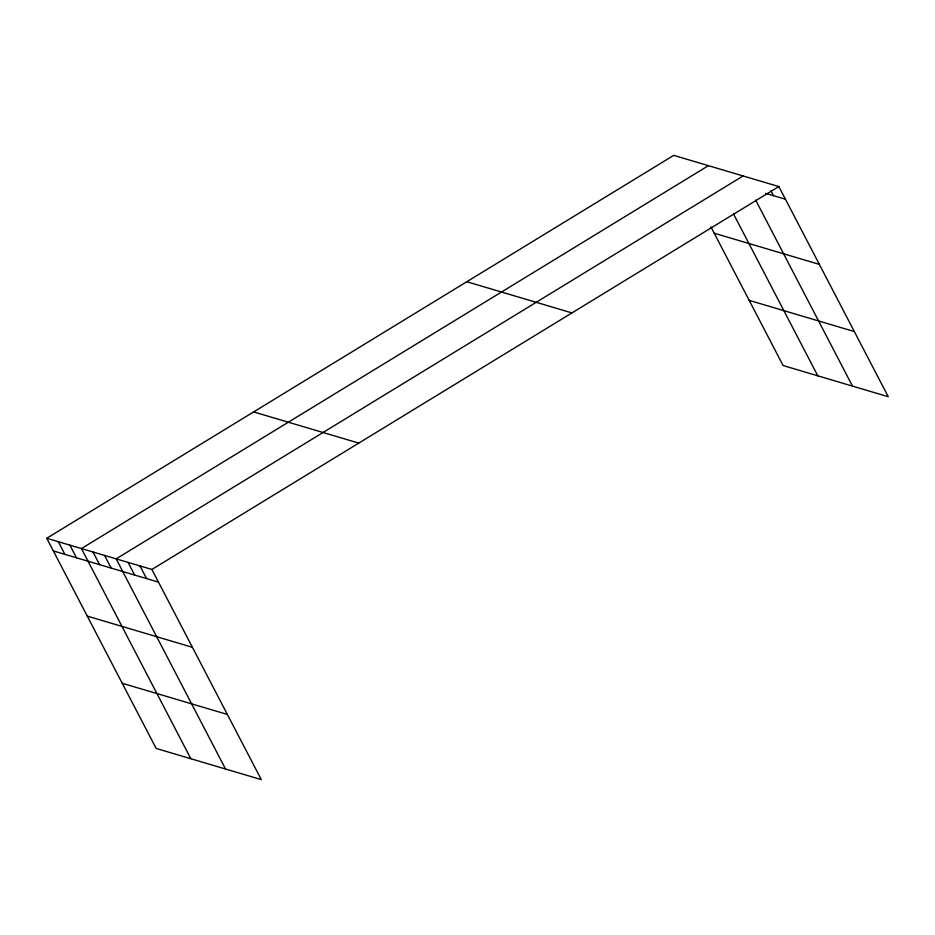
<?xml version="1.0" encoding="UTF-8"?>
<svg xmlns="http://www.w3.org/2000/svg" width="935" height="935" viewBox="0 0 935 935"><rect width="100%" height="100%" fill="white"/><g stroke="black" fill="none" stroke-linecap="round" stroke-linejoin="round"><path stroke-width="1.4" d="M46.75 538.279L151.891 569.462L261.297 779.626L156.157 748.444L46.75 538.279L673.703 155.374L778.843 186.556L888.25 396.72L783.109 365.538L710.892 226.819M708.403 165.67L81.45 548.564L190.857 758.729M743.091 175.955L116.15 558.861L225.545 769.026M151.891 569.462L778.843 186.556M765.578 193.323L785.435 199.213M714.211 233.212L819.364 264.395M749.169 300.357L854.321 331.551M466.81 281.727L571.951 312.921M253.642 411.914L358.795 443.108M53.342 550.925L158.482 582.119M87.271 616.107L192.411 647.301M122.228 683.263L227.369 714.445M770.884 190.623L773.514 195.684M755.667 200.113L852.498 386.12M733.613 214.103L817.798 375.835M139.981 565.932L146.573 578.578M128.06 562.391L134.652 575.048M104.58 555.425L111.171 568.083M93.009 552.001L99.601 564.658M69.88 545.14L76.471 557.786M58.321 541.704L64.901 554.361"/></g></svg>
